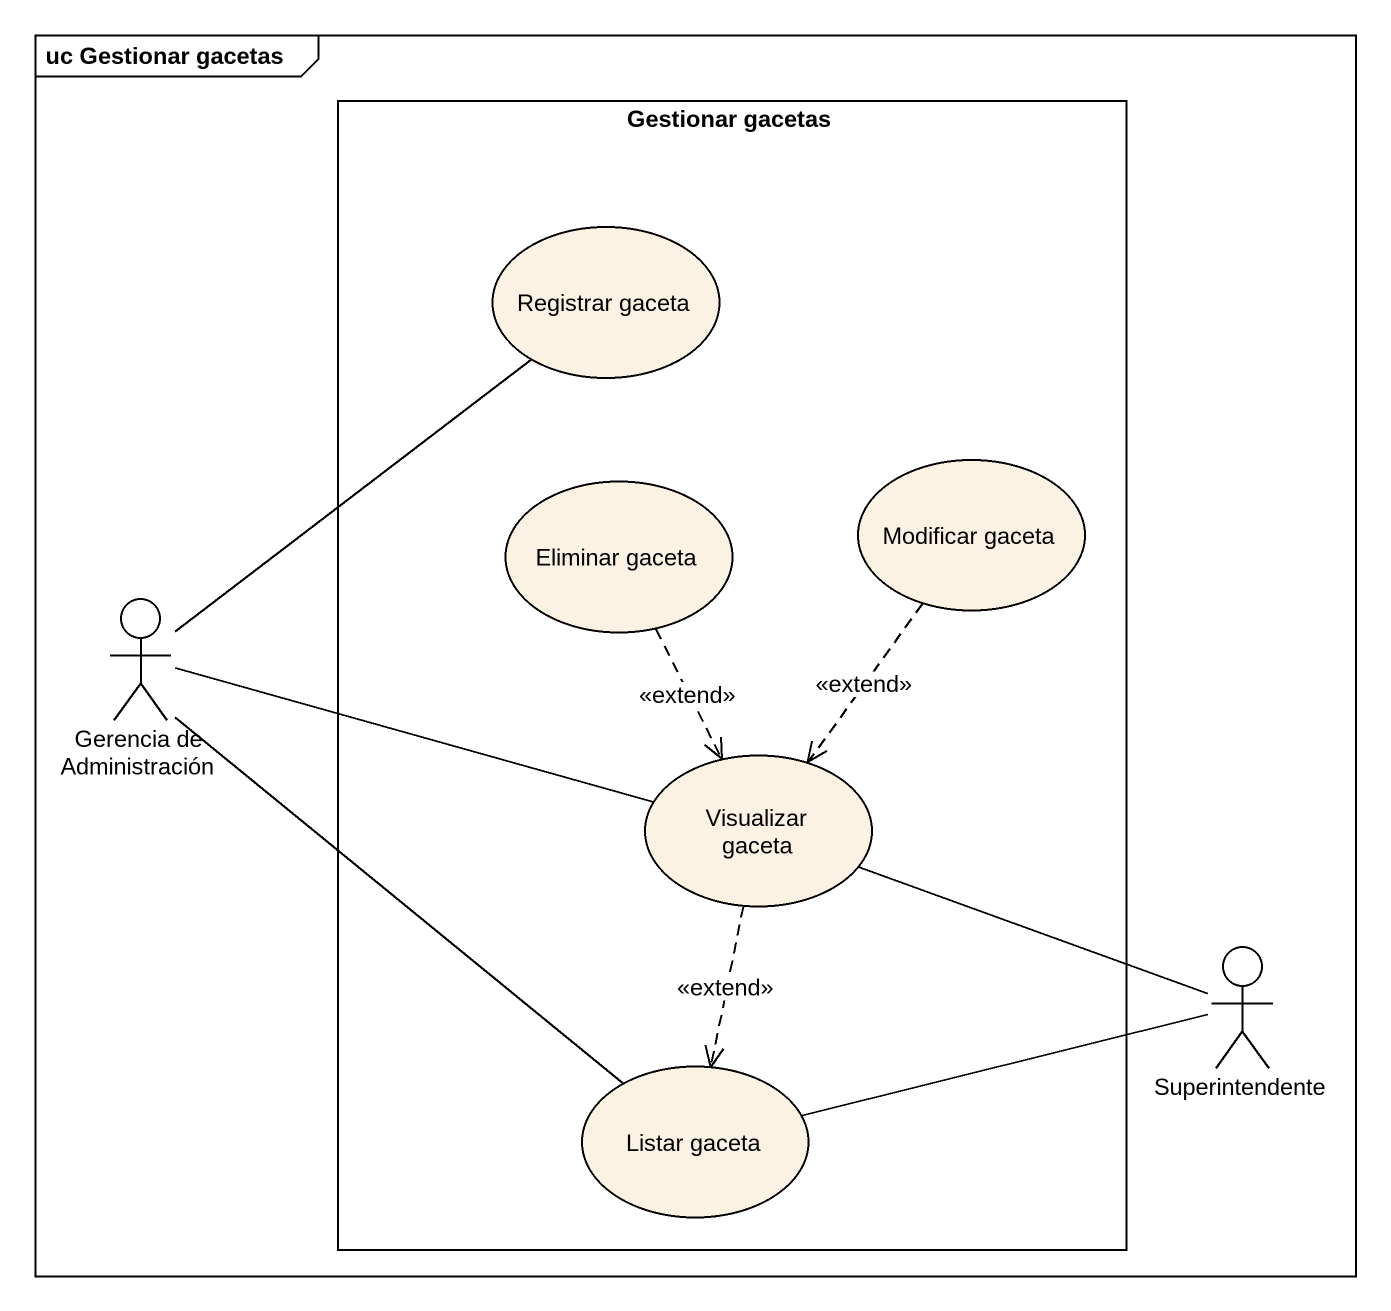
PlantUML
@startuml
mainframe uc Gestionar gacetas
rectangle "Gestionar gacetas" as Gestionar_gacetas {
  usecase "Registrar gaceta" as Registrar_gaceta
  usecase "Eliminar gaceta" as Eliminar_gaceta
  usecase "Modificar gaceta" as Modificar_gaceta
  usecase "Visualizar gaceta" as Visualizar_gaceta
  usecase "Listar gaceta" as Listar_gaceta
}
actor "Gerencia de Administración" as Gerencia_de_Administración
actor Superintendente
Eliminar_gaceta ..> Visualizar_gaceta : <<extend>>
Modificar_gaceta ..> Visualizar_gaceta : <<extend>>
Gerencia_de_Administración -up- Registrar_gaceta
Gerencia_de_Administración -right- Visualizar_gaceta
Gerencia_de_Administración -- Listar_gaceta
Visualizar_gaceta ..> Listar_gaceta : <<extend>>
Superintendente -left- Visualizar_gaceta
Superintendente -left- Listar_gaceta
@enduml
